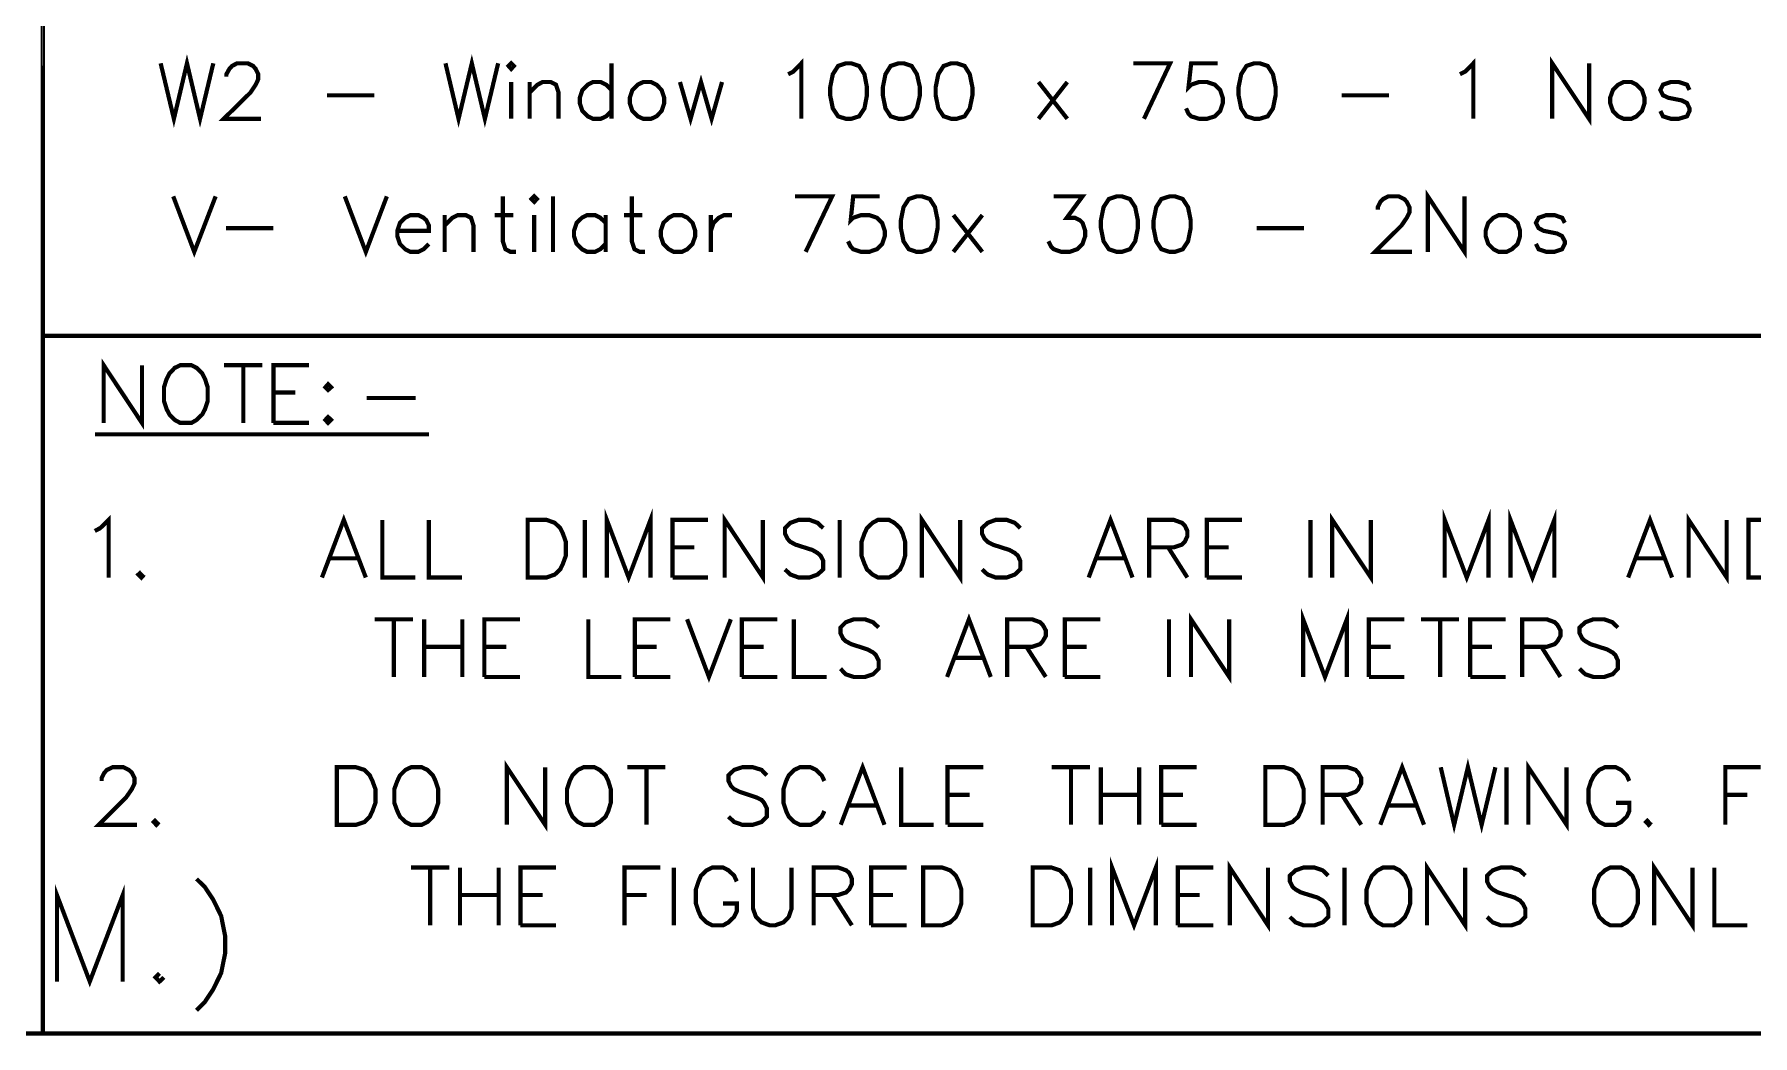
# Model space of a CAD drawing. Header units: millimetres. Extents: x 2845 to 3257, y 1294 to 1582.
# Drawn here: x 3013.5 to 3117.3, y 1332.6 to 1393 of the extents above; entities that cross this region are included whole.
import ezdxf

# ---------------------------------------------------------------- set-up
doc = ezdxf.new("R2010")
doc.units = ezdxf.units.MM
doc.layers.add('P', color=7, linetype='Continuous')

msp = doc.modelspace()

# ---------------------------------------------------------------- linework, layer by layer
at = {"layer": 'P', "const_width": 0.254}
for points in [[(2845.86, 1542.56), (3256.17, 1542.56), (3256.17, 1332.69), (2845.86, 1332.69), (2845.86, 1542.56)], [(3014.01, 1444.79), (3014.01, 1332.69), (3014.01, 1444.79)], [(3021.13, 1391.24), (3021.93, 1387.89), (3022.72, 1391.24), (3023.51, 1387.89), (3024.31, 1391.24)], [(3038.33, 1391.24), (3039.12, 1387.89), (3039.92, 1391.24), (3040.71, 1387.89), (3041.51, 1391.24)], [(3059.02, 1390.58), (3059.34, 1390.74), (3059.82, 1391.24), (3059.82, 1387.89)], [(3099.59, 1390.58), (3099.91, 1390.74), (3100.4, 1391.24), (3100.4, 1387.89)], [(3105.16, 1387.89), (3105.16, 1391.24), (3107.39, 1387.89), (3107.39, 1391.24)], [(3025.1, 1390.43), (3025.1, 1390.58), (3025.28, 1390.9), (3025.44, 1391.08), (3025.75, 1391.24), (3026.39, 1391.24), (3026.71, 1391.08), (3026.87, 1390.9), (3027.02, 1390.58), (3027.02, 1390.27), (3026.87, 1389.95), (3026.55, 1389.47), (3024.94, 1387.89), (3027.18, 1387.89)], [(3042.14, 1391.08), (3042.3, 1390.9), (3042.46, 1391.08), (3042.3, 1391.24), (3042.14, 1391.08)], [(3048.35, 1391.24), (3048.35, 1387.89)], [(3052.49, 1390.11), (3053.13, 1387.89), (3053.76, 1390.11), (3054.4, 1387.89), (3055.03, 1390.11)], [(3062.51, 1391.24), (3062.04, 1391.08), (3061.72, 1390.58), (3061.56, 1389.79), (3061.56, 1389.31), (3061.72, 1388.52), (3062.04, 1388.04), (3062.51, 1387.89), (3062.83, 1387.89), (3063.31, 1388.04), (3063.63, 1388.52), (3063.78, 1389.31), (3063.78, 1389.79), (3063.63, 1390.58), (3063.31, 1391.08), (3062.83, 1391.24), (3062.51, 1391.24)], [(3065.69, 1391.24), (3065.21, 1391.08), (3064.9, 1390.58), (3064.74, 1389.79), (3064.74, 1389.31), (3064.9, 1388.52), (3065.21, 1388.04), (3065.69, 1387.89), (3066.01, 1387.89), (3066.48, 1388.04), (3066.8, 1388.52), (3066.98, 1389.31), (3066.98, 1389.79), (3066.8, 1390.58), (3066.48, 1391.08), (3066.01, 1391.24), (3065.69, 1391.24)], [(3068.88, 1391.24), (3068.41, 1391.08), (3068.09, 1390.58), (3067.93, 1389.79), (3067.93, 1389.31), (3068.09, 1388.52), (3068.41, 1388.04), (3068.88, 1387.89), (3069.2, 1387.89), (3069.68, 1388.04), (3069.99, 1388.52), (3070.15, 1389.31), (3070.15, 1389.79), (3069.99, 1390.58), (3069.68, 1391.08), (3069.2, 1391.24), (3068.88, 1391.24)], [(3079.87, 1391.24), (3082.09, 1391.24), (3080.51, 1387.89)], [(3084.95, 1391.24), (3083.36, 1391.24), (3083.2, 1389.79), (3083.36, 1389.95), (3083.84, 1390.11), (3084.32, 1390.11), (3084.79, 1389.95), (3085.11, 1389.63), (3085.27, 1389.16), (3085.27, 1388.84), (3085.11, 1388.36), (3084.79, 1388.04), (3084.32, 1387.89), (3083.84, 1387.89), (3083.36, 1388.04), (3083.2, 1388.2), (3083.05, 1388.52)], [(3087.17, 1391.24), (3086.7, 1391.08), (3086.38, 1390.58), (3086.22, 1389.79), (3086.22, 1389.31), (3086.38, 1388.52), (3086.7, 1388.04), (3087.17, 1387.89), (3087.49, 1387.89), (3087.98, 1388.04), (3088.3, 1388.52), (3088.46, 1389.31), (3088.46, 1389.79), (3088.3, 1390.58), (3087.98, 1391.08), (3087.49, 1391.24), (3087.17, 1391.24)], [(3031.17, 1389.31), (3034.03, 1389.31)], [(3042.3, 1390.11), (3042.3, 1387.89)], [(3043.41, 1387.89), (3043.41, 1390.11)], [(3043.41, 1389.47), (3043.89, 1389.95), (3044.2, 1390.11), (3044.68, 1390.11), (3045, 1389.95), (3045.16, 1389.47), (3045.16, 1387.89)], [(3048.35, 1389.63), (3048.03, 1389.95), (3047.71, 1390.11), (3047.24, 1390.11), (3046.92, 1389.95), (3046.6, 1389.63), (3046.44, 1389.16), (3046.44, 1388.84), (3046.6, 1388.36), (3046.92, 1388.04), (3047.24, 1387.89), (3047.71, 1387.89), (3048.03, 1388.04), (3048.35, 1388.36)], [(3050.27, 1390.11), (3049.94, 1389.95), (3049.62, 1389.63), (3049.46, 1389.16), (3049.46, 1388.84), (3049.62, 1388.36), (3049.94, 1388.04), (3050.27, 1387.89), (3050.75, 1387.89), (3051.07, 1388.04), (3051.38, 1388.36), (3051.54, 1388.84), (3051.54, 1389.16), (3051.38, 1389.63), (3051.07, 1389.95), (3050.75, 1390.11), (3050.27, 1390.11)], [(3074.14, 1387.89), (3075.88, 1390.11)], [(3075.88, 1387.89), (3074.14, 1390.11)], [(3092.45, 1389.31), (3095.3, 1389.31)], [(3109.47, 1390.11), (3109.15, 1389.95), (3108.83, 1389.63), (3108.66, 1389.16), (3108.66, 1388.84), (3108.83, 1388.36), (3109.15, 1388.04), (3109.47, 1387.89), (3109.94, 1387.89), (3110.26, 1388.04), (3110.58, 1388.36), (3110.74, 1388.84), (3110.74, 1389.16), (3110.58, 1389.63), (3110.26, 1389.95), (3109.94, 1390.11), (3109.47, 1390.11)], [(3113.45, 1389.63), (3113.3, 1389.95), (3112.8, 1390.11), (3112.33, 1390.11), (3111.85, 1389.95), (3111.69, 1389.63), (3111.85, 1389.31), (3112.17, 1389.16), (3112.98, 1389), (3113.3, 1388.84), (3113.45, 1388.52), (3113.45, 1388.36), (3113.3, 1388.04), (3112.8, 1387.89), (3112.33, 1387.89), (3111.85, 1388.04), (3111.69, 1388.36)], [(3021.89, 1383.21), (3023.16, 1379.86), (3024.45, 1383.21)], [(3032.25, 1383.21), (3033.52, 1379.86), (3034.79, 1383.21)], [(3041.79, 1383.21), (3041.79, 1380.5), (3041.95, 1380.02), (3042.26, 1379.86), (3042.58, 1379.86)], [(3043.53, 1383.05), (3043.69, 1382.88), (3043.85, 1383.05), (3043.69, 1383.21), (3043.53, 1383.05)], [(3044.82, 1379.86), (3044.82, 1383.21)], [(3049.58, 1383.21), (3049.58, 1380.5), (3049.74, 1380.02), (3050.06, 1379.86), (3050.38, 1379.86)], [(3059.44, 1383.21), (3061.68, 1383.21), (3060.08, 1379.86)], [(3064.54, 1383.21), (3062.95, 1383.21), (3062.8, 1381.77), (3062.95, 1381.92), (3063.43, 1382.08), (3063.91, 1382.08), (3064.38, 1381.92), (3064.7, 1381.61), (3064.86, 1381.13), (3064.86, 1380.81), (3064.7, 1380.34), (3064.38, 1380.02), (3063.91, 1379.86), (3063.43, 1379.86), (3062.95, 1380.02), (3062.8, 1380.18), (3062.64, 1380.5)], [(3066.78, 1383.21), (3066.31, 1383.05), (3065.99, 1382.56), (3065.83, 1381.77), (3065.83, 1381.29), (3065.99, 1380.5), (3066.31, 1380.02), (3066.78, 1379.86), (3067.1, 1379.86), (3067.58, 1380.02), (3067.89, 1380.5), (3068.05, 1381.29), (3068.05, 1381.77), (3067.89, 1382.56), (3067.58, 1383.05), (3067.1, 1383.21), (3066.78, 1383.21)], [(3075.06, 1383.21), (3076.8, 1383.21), (3075.85, 1381.92), (3076.33, 1381.92), (3076.64, 1381.77), (3076.8, 1381.61), (3076.96, 1381.13), (3076.96, 1380.81), (3076.8, 1380.34), (3076.48, 1380.02), (3076.01, 1379.86), (3075.53, 1379.86), (3075.06, 1380.02), (3074.9, 1380.18), (3074.74, 1380.5)], [(3078.87, 1383.21), (3078.39, 1383.05), (3078.07, 1382.56), (3077.91, 1381.77), (3077.91, 1381.29), (3078.07, 1380.5), (3078.39, 1380.02), (3078.87, 1379.86), (3079.18, 1379.86), (3079.66, 1380.02), (3079.98, 1380.5), (3080.14, 1381.29), (3080.14, 1381.77), (3079.98, 1382.56), (3079.66, 1383.05), (3079.18, 1383.21), (3078.87, 1383.21)], [(3082.06, 1383.21), (3081.56, 1383.05), (3081.25, 1382.56), (3081.09, 1381.77), (3081.09, 1381.29), (3081.25, 1380.5), (3081.56, 1380.02), (3082.06, 1379.86), (3082.38, 1379.86), (3082.85, 1380.02), (3083.17, 1380.5), (3083.33, 1381.29), (3083.33, 1381.77), (3083.17, 1382.56), (3082.85, 1383.05), (3082.38, 1383.21), (3082.06, 1383.21)], [(3094.63, 1382.4), (3094.63, 1382.56), (3094.79, 1382.88), (3094.95, 1383.05), (3095.27, 1383.21), (3095.9, 1383.21), (3096.22, 1383.05), (3096.38, 1382.88), (3096.54, 1382.56), (3096.54, 1382.24), (3096.38, 1381.92), (3096.06, 1381.45), (3094.46, 1379.86), (3096.7, 1379.86)], [(3097.65, 1379.86), (3097.65, 1383.21), (3099.87, 1379.86), (3099.87, 1383.21)], [(3035.42, 1381.13), (3037.33, 1381.13), (3037.33, 1381.45), (3037.17, 1381.77), (3037.01, 1381.92), (3036.69, 1382.08), (3036.21, 1382.08), (3035.9, 1381.92), (3035.58, 1381.61), (3035.42, 1381.13), (3035.42, 1380.81), (3035.58, 1380.34), (3035.9, 1380.02), (3036.21, 1379.86), (3036.69, 1379.86), (3037.01, 1380.02), (3037.33, 1380.34)], [(3038.28, 1379.86), (3038.28, 1382.08)], [(3038.28, 1381.45), (3038.75, 1381.92), (3039.07, 1382.08), (3039.55, 1382.08), (3039.87, 1381.92), (3040.02, 1381.45), (3040.02, 1379.86)], [(3041.31, 1382.08), (3042.42, 1382.08)], [(3043.69, 1382.08), (3043.69, 1379.86)], [(3048, 1381.61), (3047.68, 1381.92), (3047.36, 1382.08), (3046.89, 1382.08), (3046.57, 1381.92), (3046.25, 1381.61), (3046.09, 1381.13), (3046.09, 1380.81), (3046.25, 1380.34), (3046.57, 1380.02), (3046.89, 1379.86), (3047.36, 1379.86), (3047.68, 1380.02), (3048, 1380.34)], [(3048, 1382.08), (3048, 1379.86)], [(3049.11, 1382.08), (3050.22, 1382.08)], [(3052.12, 1382.08), (3051.81, 1381.92), (3051.49, 1381.61), (3051.33, 1381.13), (3051.33, 1380.81), (3051.49, 1380.34), (3051.81, 1380.02), (3052.12, 1379.86), (3052.6, 1379.86), (3052.94, 1380.02), (3053.25, 1380.34), (3053.41, 1380.81), (3053.41, 1381.13), (3053.25, 1381.61), (3052.94, 1381.92), (3052.6, 1382.08), (3052.12, 1382.08)], [(3054.36, 1379.86), (3054.36, 1382.08)], [(3054.36, 1381.13), (3054.52, 1381.61), (3054.84, 1381.92), (3055.16, 1382.08), (3055.63, 1382.08)], [(3069, 1379.86), (3070.75, 1382.08)], [(3070.75, 1379.86), (3069, 1382.08)], [(3101.94, 1382.08), (3101.62, 1381.92), (3101.3, 1381.61), (3101.14, 1381.13), (3101.14, 1380.81), (3101.3, 1380.34), (3101.62, 1380.02), (3101.94, 1379.86), (3102.41, 1379.86), (3102.73, 1380.02), (3103.07, 1380.34), (3103.22, 1380.81), (3103.22, 1381.13), (3103.07, 1381.61), (3102.73, 1381.92), (3102.41, 1382.08), (3101.94, 1382.08)], [(3105.92, 1381.61), (3105.76, 1381.92), (3105.29, 1382.08), (3104.81, 1382.08), (3104.34, 1381.92), (3104.18, 1381.61), (3104.34, 1381.29), (3104.65, 1381.13), (3105.45, 1380.97), (3105.76, 1380.81), (3105.92, 1380.5), (3105.92, 1380.34), (3105.76, 1380.02), (3105.29, 1379.86), (3104.81, 1379.86), (3104.34, 1380.02), (3104.18, 1380.34)], [(3025.08, 1381.29), (3027.94, 1381.29)], [(3087.31, 1381.29), (3090.17, 1381.29)], [(3014.01, 1374.8), (3118.91, 1374.8)], [(3017.69, 1369.54), (3017.69, 1373.02), (3020, 1369.54), (3020, 1373.02)], [(3022.31, 1373.02), (3021.98, 1372.86), (3021.66, 1372.52), (3021.49, 1372.19), (3021.33, 1371.69), (3021.33, 1370.86), (3021.49, 1370.37), (3021.66, 1370.05), (3021.98, 1369.72), (3022.31, 1369.54), (3022.99, 1369.54), (3023.3, 1369.72), (3023.64, 1370.05), (3023.81, 1370.37), (3023.97, 1370.86), (3023.97, 1371.69), (3023.81, 1372.19), (3023.64, 1372.52), (3023.3, 1372.86), (3022.99, 1373.02), (3022.31, 1373.02)], [(3024.96, 1373.02), (3027.27, 1373.02)], [(3026.12, 1373.02), (3026.12, 1369.54)], [(3027.94, 1369.54), (3027.94, 1373.02), (3030.09, 1373.02)], [(3031.24, 1371.87), (3031.08, 1371.69), (3031.24, 1371.53), (3031.42, 1371.69), (3031.24, 1371.87)], [(3027.94, 1371.38), (3029.26, 1371.38)], [(3033.57, 1371.04), (3036.53, 1371.04)], [(3027.94, 1369.54), (3030.09, 1369.54)], [(3031.24, 1369.89), (3031.08, 1369.72), (3031.24, 1369.54), (3031.42, 1369.72), (3031.24, 1369.89)], [(3017.16, 1368.85), (3037.34, 1368.85)], [(3017.15, 1363.02), (3017.48, 1363.19), (3017.99, 1363.69), (3017.99, 1360.21)], [(3030.87, 1360.21), (3032.19, 1363.69), (3033.52, 1360.21)], [(3034.52, 1363.69), (3034.52, 1360.21), (3036.5, 1360.21)], [(3037.33, 1363.69), (3037.33, 1360.21), (3039.32, 1360.21)], [(3043.29, 1360.21), (3043.29, 1363.69), (3044.43, 1363.69), (3044.93, 1363.51), (3045.26, 1363.19), (3045.42, 1362.86), (3045.6, 1362.36), (3045.6, 1361.53), (3045.42, 1361.04), (3045.26, 1360.7), (3044.93, 1360.39), (3044.43, 1360.21), (3043.29, 1360.21)], [(3046.74, 1360.21), (3046.74, 1363.69)], [(3048.07, 1360.21), (3048.07, 1363.69), (3049.39, 1360.21), (3050.71, 1363.69), (3050.71, 1360.21)], [(3052.04, 1360.21), (3052.04, 1363.69), (3054.19, 1363.69)], [(3055.19, 1360.21), (3055.19, 1363.69), (3057.5, 1360.21), (3057.5, 1363.69)], [(3061.14, 1363.19), (3060.8, 1363.51), (3060.31, 1363.69), (3059.66, 1363.69), (3059.16, 1363.51), (3058.83, 1363.19), (3058.83, 1362.86), (3058.99, 1362.54), (3059.16, 1362.36), (3059.48, 1362.19), (3060.49, 1361.87), (3060.8, 1361.69), (3060.98, 1361.53), (3061.14, 1361.22), (3061.14, 1360.7), (3060.8, 1360.39), (3060.31, 1360.21), (3059.66, 1360.21), (3059.16, 1360.39), (3058.83, 1360.7)], [(3062.13, 1360.21), (3062.13, 1363.69)], [(3064.45, 1363.69), (3064.12, 1363.51), (3063.78, 1363.19), (3063.63, 1362.86), (3063.45, 1362.36), (3063.45, 1361.53), (3063.63, 1361.04), (3063.78, 1360.7), (3064.12, 1360.39), (3064.45, 1360.21), (3065.11, 1360.21), (3065.44, 1360.39), (3065.78, 1360.7), (3065.94, 1361.04), (3066.09, 1361.53), (3066.09, 1362.36), (3065.94, 1362.86), (3065.78, 1363.19), (3065.44, 1363.51), (3065.11, 1363.69), (3064.45, 1363.69)], [(3067.1, 1360.21), (3067.1, 1363.69), (3069.41, 1360.21), (3069.41, 1363.69)], [(3073.04, 1363.19), (3072.71, 1363.51), (3072.22, 1363.69), (3071.56, 1363.69), (3071.07, 1363.51), (3070.73, 1363.19), (3070.73, 1362.86), (3070.89, 1362.54), (3071.07, 1362.36), (3071.39, 1362.19), (3072.39, 1361.87), (3072.71, 1361.69), (3072.89, 1361.53), (3073.04, 1361.22), (3073.04, 1360.7), (3072.71, 1360.39), (3072.22, 1360.21), (3071.56, 1360.21), (3071.07, 1360.39), (3070.73, 1360.7)], [(3077.17, 1360.21), (3078.49, 1363.69), (3079.82, 1360.21)], [(3080.82, 1360.21), (3080.82, 1363.69), (3082.3, 1363.69), (3082.8, 1363.51), (3082.97, 1363.35), (3083.13, 1363.02), (3083.13, 1362.7), (3082.97, 1362.36), (3082.8, 1362.19), (3082.3, 1362.03), (3080.82, 1362.03)], [(3084.3, 1360.21), (3084.3, 1363.69), (3086.43, 1363.69)], [(3090.56, 1360.21), (3090.56, 1363.69)], [(3091.88, 1360.21), (3091.88, 1363.69), (3094.21, 1360.21), (3094.21, 1363.69)], [(3098.67, 1360.21), (3098.67, 1363.69), (3100, 1360.21), (3101.32, 1363.69), (3101.32, 1360.21)], [(3102.64, 1360.21), (3102.64, 1363.69), (3103.97, 1360.21), (3105.29, 1363.69), (3105.29, 1360.21)], [(3109.75, 1360.21), (3111.07, 1363.69), (3112.4, 1360.21)], [(3113.4, 1360.21), (3113.4, 1363.69), (3115.7, 1360.21), (3115.7, 1363.69)], [(3117.02, 1360.21), (3117.02, 1363.69), (3118.18, 1363.69), (3118.69, 1363.51), (3119.01, 1363.19), (3119.17, 1362.86), (3119.35, 1362.36), (3119.35, 1361.53), (3119.17, 1361.04), (3119.01, 1360.7), (3118.69, 1360.39), (3118.18, 1360.21), (3117.02, 1360.21)], [(3031.38, 1361.37), (3033.02, 1361.37)], [(3052.04, 1362.03), (3053.36, 1362.03)], [(3077.68, 1361.37), (3079.32, 1361.37)], [(3081.97, 1362.03), (3083.13, 1360.21)], [(3084.3, 1362.03), (3085.62, 1362.03)], [(3110.24, 1361.37), (3111.9, 1361.37)], [(3019.97, 1360.55), (3019.79, 1360.39), (3019.97, 1360.21), (3020.13, 1360.39)], [(3052.04, 1360.21), (3054.19, 1360.21)], [(3084.3, 1360.21), (3086.43, 1360.21)], [(3090.12, 1354.21), (3090.12, 1357.69), (3091.44, 1354.21), (3092.76, 1357.69), (3092.76, 1354.21)], [(3034.06, 1357.69), (3036.37, 1357.69)], [(3035.21, 1357.69), (3035.21, 1354.21)], [(3037.04, 1354.21), (3037.04, 1357.69)], [(3039.35, 1357.69), (3039.35, 1354.21)], [(3040.68, 1354.21), (3040.68, 1357.69), (3042.83, 1357.69)], [(3046.96, 1357.69), (3046.96, 1354.21), (3048.95, 1354.21)], [(3049.76, 1354.21), (3049.76, 1357.69), (3051.91, 1357.69)], [(3052.92, 1357.69), (3054.24, 1354.21), (3055.56, 1357.69)], [(3056.22, 1354.21), (3056.22, 1357.69), (3058.37, 1357.69)], [(3059.36, 1357.69), (3059.36, 1354.21), (3061.35, 1354.21)], [(3064.49, 1357.19), (3064.15, 1357.51), (3063.66, 1357.69), (3062.99, 1357.69), (3062.5, 1357.51), (3062.18, 1357.19), (3062.18, 1356.86), (3062.34, 1356.52), (3062.5, 1356.37), (3062.83, 1356.19), (3063.82, 1355.87), (3064.15, 1355.69), (3064.31, 1355.54), (3064.49, 1355.2), (3064.49, 1354.71), (3064.15, 1354.37), (3063.66, 1354.21), (3062.99, 1354.21), (3062.5, 1354.37), (3062.18, 1354.71)], [(3068.62, 1354.21), (3069.94, 1357.69), (3071.26, 1354.21)], [(3072.25, 1354.21), (3072.25, 1357.69), (3073.75, 1357.69), (3074.24, 1357.51), (3074.4, 1357.35), (3074.58, 1357.02), (3074.58, 1356.68), (3074.4, 1356.37), (3074.24, 1356.19), (3073.75, 1356.03), (3072.25, 1356.03)], [(3075.73, 1354.21), (3075.73, 1357.69), (3077.88, 1357.69)], [(3082.02, 1354.21), (3082.02, 1357.69)], [(3083.35, 1354.21), (3083.35, 1357.69), (3085.66, 1354.21), (3085.66, 1357.69)], [(3094.09, 1354.21), (3094.09, 1357.69), (3096.24, 1357.69)], [(3097.23, 1357.69), (3099.54, 1357.69)], [(3098.39, 1357.69), (3098.39, 1354.21)], [(3100.21, 1354.21), (3100.21, 1357.69), (3102.36, 1357.69)], [(3103.35, 1354.21), (3103.35, 1357.69), (3104.83, 1357.69), (3105.32, 1357.51), (3105.48, 1357.35), (3105.66, 1357.02), (3105.66, 1356.68), (3105.48, 1356.37), (3105.32, 1356.19), (3104.83, 1356.03), (3103.35, 1356.03)], [(3109.13, 1357.19), (3108.8, 1357.51), (3108.3, 1357.69), (3107.65, 1357.69), (3107.16, 1357.51), (3106.81, 1357.19), (3106.81, 1356.86), (3106.98, 1356.52), (3107.16, 1356.37), (3107.48, 1356.19), (3108.48, 1355.87), (3108.8, 1355.69), (3108.97, 1355.54), (3109.13, 1355.2), (3109.13, 1354.71), (3108.8, 1354.37), (3108.3, 1354.21), (3107.65, 1354.21), (3107.16, 1354.37), (3106.81, 1354.71)], [(3037.04, 1356.03), (3039.35, 1356.03)], [(3040.68, 1356.03), (3042, 1356.03)], [(3049.76, 1356.03), (3051.08, 1356.03)], [(3056.22, 1356.03), (3057.54, 1356.03)], [(3073.41, 1356.03), (3074.58, 1354.21)], [(3075.73, 1356.03), (3077.05, 1356.03)], [(3094.09, 1356.03), (3095.41, 1356.03)], [(3100.21, 1356.03), (3101.53, 1356.03)], [(3104.51, 1356.03), (3105.66, 1354.21)], [(3069.11, 1355.36), (3070.77, 1355.36)], [(3040.68, 1354.21), (3042.83, 1354.21)], [(3049.76, 1354.21), (3051.91, 1354.21)], [(3056.22, 1354.21), (3058.37, 1354.21)], [(3075.73, 1354.21), (3077.88, 1354.21)], [(3094.09, 1354.21), (3096.24, 1354.21)], [(3100.21, 1354.21), (3102.36, 1354.21)], [(3042.04, 1345.29), (3042.04, 1348.76), (3044.35, 1345.29), (3044.35, 1348.76)], [(3062.2, 1345.29), (3063.52, 1348.76), (3064.84, 1345.29)], [(3094.78, 1345.29), (3096.1, 1348.76), (3097.42, 1345.29)], [(3098.43, 1348.76), (3099.24, 1345.29), (3100.07, 1348.76), (3100.9, 1345.29), (3101.73, 1348.76)], [(3103.72, 1345.29), (3103.72, 1348.76), (3106.03, 1345.29), (3106.03, 1348.76)], [(3017.57, 1347.93), (3017.57, 1348.11), (3017.73, 1348.43), (3017.89, 1348.6), (3018.22, 1348.76), (3018.89, 1348.76), (3019.21, 1348.6), (3019.39, 1348.43), (3019.55, 1348.11), (3019.55, 1347.78), (3019.39, 1347.44), (3019.05, 1346.95), (3017.39, 1345.29), (3019.7, 1345.29)], [(3031.77, 1345.29), (3031.77, 1348.76), (3032.93, 1348.76), (3033.44, 1348.6), (3033.76, 1348.27), (3033.92, 1347.93), (3034.1, 1347.44), (3034.1, 1346.61), (3033.92, 1346.12), (3033.76, 1345.78), (3033.44, 1345.46), (3032.93, 1345.29), (3031.77, 1345.29)], [(3036.25, 1348.76), (3035.91, 1348.6), (3035.58, 1348.27), (3035.42, 1347.93), (3035.24, 1347.44), (3035.24, 1346.61), (3035.42, 1346.12), (3035.58, 1345.78), (3035.91, 1345.46), (3036.25, 1345.29), (3036.9, 1345.29), (3037.24, 1345.46), (3037.57, 1345.78), (3037.73, 1346.12), (3037.89, 1346.61), (3037.89, 1347.44), (3037.73, 1347.93), (3037.57, 1348.27), (3037.24, 1348.6), (3036.9, 1348.76), (3036.25, 1348.76)], [(3046.67, 1348.76), (3046.32, 1348.6), (3046, 1348.27), (3045.83, 1347.93), (3045.67, 1347.44), (3045.67, 1346.61), (3045.83, 1346.12), (3046, 1345.78), (3046.32, 1345.46), (3046.67, 1345.29), (3047.33, 1345.29), (3047.64, 1345.46), (3048, 1345.78), (3048.16, 1346.12), (3048.31, 1346.61), (3048.31, 1347.44), (3048.16, 1347.93), (3048, 1348.27), (3047.64, 1348.6), (3047.33, 1348.76), (3046.67, 1348.76)], [(3049.32, 1348.76), (3051.61, 1348.76)], [(3050.47, 1348.76), (3050.47, 1345.29)], [(3057.73, 1348.27), (3057.42, 1348.6), (3056.9, 1348.76), (3056.25, 1348.76), (3055.76, 1348.6), (3055.42, 1348.27), (3055.42, 1347.93), (3055.58, 1347.62), (3055.76, 1347.44), (3056.09, 1347.28), (3057.08, 1346.95), (3057.42, 1346.79), (3057.57, 1346.61), (3057.73, 1346.29), (3057.73, 1345.78), (3057.42, 1345.46), (3056.9, 1345.29), (3056.25, 1345.29), (3055.76, 1345.46), (3055.42, 1345.78)], [(3061.21, 1347.93), (3061.05, 1348.27), (3060.71, 1348.6), (3060.38, 1348.76), (3059.73, 1348.76), (3059.39, 1348.6), (3059.06, 1348.27), (3058.9, 1347.93), (3058.74, 1347.44), (3058.74, 1346.61), (3058.9, 1346.12), (3059.06, 1345.78), (3059.39, 1345.46), (3059.73, 1345.29), (3060.38, 1345.29), (3060.71, 1345.46), (3061.05, 1345.78), (3061.21, 1346.12)], [(3065.85, 1348.76), (3065.85, 1345.29), (3067.82, 1345.29)], [(3068.65, 1345.29), (3068.65, 1348.76), (3070.8, 1348.76)], [(3074.93, 1348.76), (3077.26, 1348.76)], [(3076.1, 1348.76), (3076.1, 1345.29)], [(3077.91, 1345.29), (3077.91, 1348.76)], [(3080.22, 1348.76), (3080.22, 1345.29)], [(3081.55, 1345.29), (3081.55, 1348.76), (3083.7, 1348.76)], [(3087.84, 1345.29), (3087.84, 1348.76), (3088.99, 1348.76), (3089.48, 1348.6), (3089.82, 1348.27), (3089.98, 1347.93), (3090.15, 1347.44), (3090.15, 1346.61), (3089.98, 1346.12), (3089.82, 1345.78), (3089.48, 1345.46), (3088.99, 1345.29), (3087.84, 1345.29)], [(3091.3, 1345.29), (3091.3, 1348.76), (3092.8, 1348.76), (3093.29, 1348.6), (3093.45, 1348.43), (3093.63, 1348.11), (3093.63, 1347.78), (3093.45, 1347.44), (3093.29, 1347.28), (3092.8, 1347.1), (3091.3, 1347.1)], [(3102.4, 1345.29), (3102.4, 1348.76)], [(3109.82, 1347.93), (3109.66, 1348.27), (3109.33, 1348.6), (3109.01, 1348.76), (3108.34, 1348.76), (3108, 1348.6), (3107.69, 1348.27), (3107.51, 1347.93), (3107.35, 1347.44), (3107.35, 1346.61), (3107.51, 1346.12), (3107.69, 1345.78), (3108, 1345.46), (3108.34, 1345.29), (3109.01, 1345.29), (3109.33, 1345.46), (3109.66, 1345.78), (3109.82, 1346.12), (3109.82, 1346.61), (3109.01, 1346.61)], [(3115.62, 1345.29), (3115.62, 1348.76), (3117.76, 1348.76)], [(3068.65, 1347.1), (3069.98, 1347.1)], [(3077.91, 1347.1), (3080.22, 1347.1)], [(3081.55, 1347.1), (3082.87, 1347.1)], [(3092.46, 1347.1), (3093.63, 1345.29)], [(3115.62, 1347.1), (3116.95, 1347.1)], [(3062.71, 1346.45), (3064.35, 1346.45)], [(3095.27, 1346.45), (3096.93, 1346.45)], [(3020.87, 1345.62), (3020.71, 1345.46), (3020.87, 1345.29), (3021.03, 1345.46)], [(3068.65, 1345.29), (3070.8, 1345.29)], [(3081.55, 1345.29), (3083.7, 1345.29)], [(3110.99, 1345.62), (3110.83, 1345.46), (3110.99, 1345.29), (3111.14, 1345.46)], [(3036.25, 1342.71), (3038.56, 1342.71)], [(3037.41, 1342.71), (3037.41, 1339.22)], [(3039.21, 1339.22), (3039.21, 1342.71)], [(3041.54, 1342.71), (3041.54, 1339.22)], [(3042.86, 1339.22), (3042.86, 1342.71), (3045, 1342.71)], [(3049.14, 1339.22), (3049.14, 1342.71), (3051.3, 1342.71)], [(3052.12, 1339.22), (3052.12, 1342.71)], [(3055.92, 1341.87), (3055.76, 1342.22), (3055.42, 1342.54), (3055.09, 1342.71), (3054.44, 1342.71), (3054.1, 1342.54), (3053.76, 1342.22), (3053.61, 1341.87), (3053.45, 1341.39), (3053.45, 1340.54), (3053.61, 1340.07), (3053.76, 1339.73), (3054.1, 1339.4), (3054.44, 1339.22), (3055.09, 1339.22), (3055.42, 1339.4), (3055.76, 1339.73), (3055.92, 1340.07), (3055.92, 1340.54), (3055.09, 1340.54)], [(3056.9, 1342.71), (3056.9, 1340.23), (3057.08, 1339.73), (3057.42, 1339.4), (3057.91, 1339.22), (3058.23, 1339.22), (3058.74, 1339.4), (3059.06, 1339.73), (3059.23, 1340.23), (3059.23, 1342.71)], [(3060.56, 1339.22), (3060.56, 1342.71), (3062.04, 1342.71), (3062.53, 1342.54), (3062.71, 1342.38), (3062.87, 1342.04), (3062.87, 1341.71), (3062.71, 1341.39), (3062.53, 1341.21), (3062.04, 1341.05), (3060.56, 1341.05)], [(3064.03, 1339.22), (3064.03, 1342.71), (3066.17, 1342.71)], [(3067.17, 1339.22), (3067.17, 1342.71), (3068.32, 1342.71), (3068.81, 1342.54), (3069.15, 1342.22), (3069.32, 1341.87), (3069.48, 1341.39), (3069.48, 1340.54), (3069.32, 1340.07), (3069.15, 1339.73), (3068.81, 1339.4), (3068.32, 1339.22), (3067.17, 1339.22)], [(3073.79, 1339.22), (3073.79, 1342.71), (3074.93, 1342.71), (3075.43, 1342.54), (3075.76, 1342.22), (3075.94, 1341.87), (3076.1, 1341.39), (3076.1, 1340.54), (3075.94, 1340.07), (3075.76, 1339.73), (3075.43, 1339.4), (3074.93, 1339.22), (3073.79, 1339.22)], [(3077.26, 1339.22), (3077.26, 1342.71)], [(3078.58, 1339.22), (3078.58, 1342.71), (3079.91, 1339.22), (3081.23, 1342.71), (3081.23, 1339.22)], [(3082.55, 1339.22), (3082.55, 1342.71), (3084.69, 1342.71)], [(3085.69, 1339.22), (3085.69, 1342.71), (3088, 1339.22), (3088, 1342.71)], [(3091.64, 1342.22), (3091.3, 1342.54), (3090.81, 1342.71), (3090.15, 1342.71), (3089.66, 1342.54), (3089.32, 1342.22), (3089.32, 1341.87), (3089.48, 1341.55), (3089.66, 1341.39), (3089.98, 1341.21), (3090.98, 1340.9), (3091.3, 1340.72), (3091.48, 1340.54), (3091.64, 1340.23), (3091.64, 1339.73), (3091.3, 1339.4), (3090.81, 1339.22), (3090.15, 1339.22), (3089.66, 1339.4), (3089.32, 1339.73)], [(3092.62, 1339.22), (3092.62, 1342.71)], [(3094.95, 1342.71), (3094.62, 1342.54), (3094.28, 1342.22), (3094.12, 1341.87), (3093.95, 1341.39), (3093.95, 1340.54), (3094.12, 1340.07), (3094.28, 1339.73), (3094.62, 1339.4), (3094.95, 1339.22), (3095.6, 1339.22), (3095.94, 1339.4), (3096.27, 1339.73), (3096.43, 1340.07), (3096.59, 1340.54), (3096.59, 1341.39), (3096.43, 1341.87), (3096.27, 1342.22), (3095.94, 1342.54), (3095.6, 1342.71), (3094.95, 1342.71)], [(3097.6, 1339.22), (3097.6, 1342.71), (3099.91, 1339.22), (3099.91, 1342.71)], [(3103.54, 1342.22), (3103.21, 1342.54), (3102.71, 1342.71), (3102.06, 1342.71), (3101.57, 1342.54), (3101.23, 1342.22), (3101.23, 1341.87), (3101.39, 1341.55), (3101.57, 1341.39), (3101.88, 1341.21), (3102.89, 1340.9), (3103.21, 1340.72), (3103.38, 1340.54), (3103.54, 1340.23), (3103.54, 1339.73), (3103.21, 1339.4), (3102.71, 1339.22), (3102.06, 1339.22), (3101.57, 1339.4), (3101.23, 1339.73)], [(3108.67, 1342.71), (3108.34, 1342.54), (3108, 1342.22), (3107.85, 1341.87), (3107.69, 1341.39), (3107.69, 1340.54), (3107.85, 1340.07), (3108, 1339.73), (3108.34, 1339.4), (3108.67, 1339.22), (3109.33, 1339.22), (3109.66, 1339.4), (3110, 1339.73), (3110.16, 1340.07), (3110.33, 1340.54), (3110.33, 1341.39), (3110.16, 1341.87), (3110, 1342.22), (3109.66, 1342.54), (3109.33, 1342.71), (3108.67, 1342.71)], [(3111.32, 1339.22), (3111.32, 1342.71), (3113.63, 1339.22), (3113.63, 1342.71)], [(3114.95, 1342.71), (3114.95, 1339.22), (3116.95, 1339.22)], [(3014.87, 1335.83), (3014.87, 1341.04), (3016.85, 1335.83), (3018.84, 1341.04), (3018.84, 1335.83)], [(3023.3, 1342.02), (3023.8, 1341.53), (3024.29, 1340.79), (3024.78, 1339.8), (3025.03, 1338.55), (3025.03, 1337.56), (3024.78, 1336.33), (3024.29, 1335.34), (3023.8, 1334.6), (3023.3, 1334.09)], [(3039.21, 1341.05), (3041.54, 1341.05)], [(3042.86, 1341.05), (3044.19, 1341.05)], [(3049.14, 1341.05), (3050.47, 1341.05)], [(3061.7, 1341.05), (3062.87, 1339.22)], [(3064.03, 1341.05), (3065.35, 1341.05)], [(3082.55, 1341.05), (3083.87, 1341.05)], [(3042.86, 1339.22), (3045, 1339.22)], [(3064.03, 1339.22), (3066.17, 1339.22)], [(3082.55, 1339.22), (3084.69, 1339.22)], [(3021.06, 1336.33), (3020.82, 1336.08), (3021.06, 1335.83), (3021.33, 1336.08)]]:
    msp.add_lwpolyline(points, dxfattribs=at)

doc.saveas('drawing.dxf')
